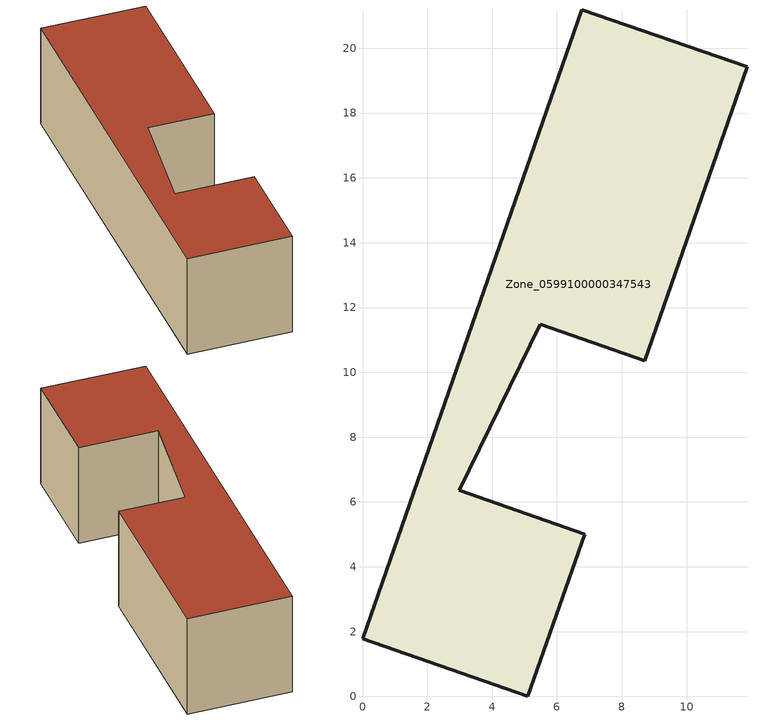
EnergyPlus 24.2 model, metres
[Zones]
Zone_0599100000347543
 floor ground (C_G): 8.71,10.35 5.48,11.48 2.98,6.36 6.85,5.01 5.1,0 0,1.77 6.76,21.19 11.86,19.42 z0
 wall outside (C_F): 6.76,21.19 0,1.77 5.1,0 6.85,5.01 2.98,6.36 5.48,11.48 8.71,10.35 11.86,19.42 6.76,21.19 z0:5.65
 roof outside (C_R): 11.86,19.42 6.76,21.19 0,1.77 5.1,0 6.85,5.01 2.98,6.36 5.48,11.48 8.71,10.35 z5.65
[BUILDING]
Pand.0599100000347543: North Axis=0; Terrain=City; Loads Convergence Tolerance Value=0.04; Temperature Convergence Tolerance Value=0.4; Solar Distribution=FullExterior; Maximum Number of Warmup Days=25; Minimum Number of Warmup Days=1
[Site:Location]
Rotterdam.The.Hague.AP_ZH_NLD Design_Conditions: Latitude=51.96; Longitude=4.45; Time Zone=1; Elevation=-4.5
[SITE:GROUNDTEMPERATURE:BUILDINGSURFACE]
18, 18, 18, 18, 18, 18, 18, 18, 18, 18, 18, 18
[MATERIAL] Thermal Absorptance=0.9; Solar Absorptance=0.7; Visible Absorptance=0.7
Name | Roughness | Thickness | Conductivity | Density | Specific Heat
G.TI.1992-2005 | MediumSmooth | 0.15 | 0.06 | 540 | 1210
F.TI.1992-2005 | Rough | 0.3 | 0.12 | 1920 | 840
R.TI.1992-2005 | MediumRough | 0.2 | 0.08 | 1500 | 1000
[CONSTRUCTION]
C_G: G.TI.1992-2005
C_F: F.TI.1992-2005
C_R: R.TI.1992-2005
[ZONE]
Zone_0599100000347543: Type=1; Multiplier=1; Ceiling Height=Autocalculate; Volume=Autocalculate; Floor Area=autocalculate; Part of Total Floor Area=Yes
[ZONEINFILTRATION:DESIGNFLOWRATE]
Infil_Zone_0599100000347543: Zone or ZoneList or Space or SpaceList=Zone_0599100000347543; Schedule=AlwaysOn; Design Flow Rate Calculation Method=Flow/Area; Flow Rate per Floor Area=0.0015; Constant Term Coefficient=1; Temperature Term Coefficient=0; Velocity Term Coefficient=0; Velocity Squared Term Coefficient=0
[HVACTEMPLATE:ZONE:IDEALLOADSAIRSYSTEM]
Zone_0599100000347543: Maximum Heating Supply Air Temperature=50; Minimum Cooling Supply Air Temperature=13; Maximum Heating Supply Air Humidity Ratio=0.0156; Minimum Cooling Supply Air Humidity Ratio=0.0077; Heating Limit=NoLimit; Cooling Limit=NoLimit; Dehumidification Control Type=ConstantSensibleHeatRatio; Cooling Sensible Heat Ratio=0.7; Dehumidification Setpoint=60; Humidification Control Type=None; Humidification Setpoint=30; Outdoor Air Method=None; Outdoor Air Flow Rate per Person=0.00944; Outdoor Air Flow Rate per Zone Floor Area=0; Outdoor Air Flow Rate per Zone=0; Demand Controlled Ventilation Type=None; Outdoor Air Economizer Type=NoEconomizer; Heat Recovery Type=None; Sensible Heat Recovery Effectiveness=0.7; Latent Heat Recovery Effectiveness=0.65
[ZONECONTROL:THERMOSTAT]
ThermostatControl_Zone_0599100000347543: Zone or ZoneList=Zone_0599100000347543; Control Type Schedule=DualSetpointControlType; Control 1=Thermostat_Zone_0599100000347543; Temperature Difference Between Cutout And Setpoint=0
[THERMOSTATSETPOINT:DUALSETPOINT]
Thermostat_Zone_0599100000347543: Heating Setpoint Temperature Schedule=HeatingSetpoint_Zone_0599100000347543; Cooling Setpoint Temperature Schedule=CoolingSetpoint_Zone_0599100000347543
[SCHEDULE:COMPACT]
HeatingSetpoint_Zone_0599100000347543: Through: 12/31, For: AllDays, Until: 24:00, 21
CoolingSetpoint_Zone_0599100000347543: Through: 12/31, For: AllDays, Until: 24:00, 24
DualSetpointControlType: Through: 12/31, For: AllDays, Until: 24:00, 4
AlwaysOn: Through: 12/31, For: AllDays, Until: 24:00, 1
